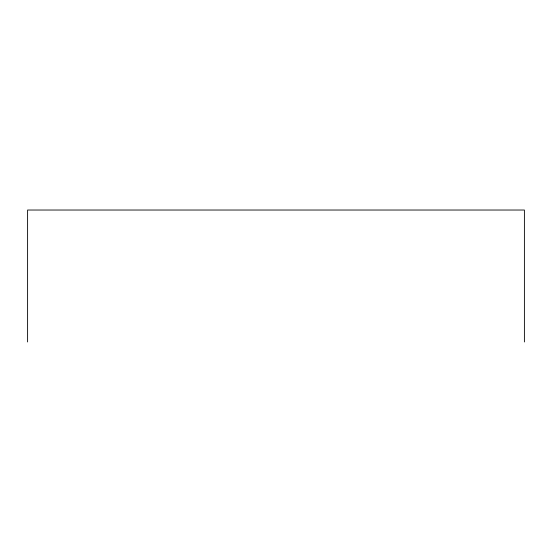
<?xml version="1.0" encoding="UTF-8"?>
<svg xmlns="http://www.w3.org/2000/svg" width="552" height="552" viewBox="0 0 552 552"><rect width="100%" height="100%" fill="white"/><g stroke="black" fill="none" stroke-linecap="round" stroke-linejoin="round"><path stroke-width="0.83" d="M524.4 341.971L524.4 210.029L27.6 210.029L27.6 341.971"/></g></svg>
